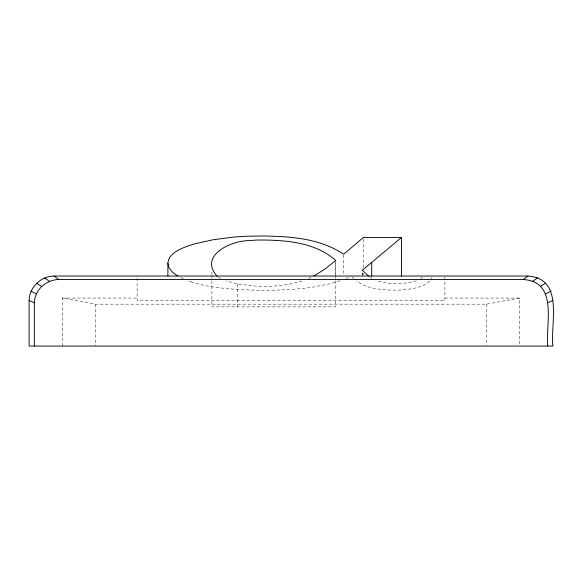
<?xml version="1.0" encoding="UTF-8"?>
<svg xmlns="http://www.w3.org/2000/svg" width="582" height="582" viewBox="0 0 582 582"><rect width="100%" height="100%" fill="white"/><g stroke="black" fill="none" stroke-linecap="round" stroke-linejoin="round"><path stroke-width="0.44" stroke-dasharray="2.91 2.18" d="M335.712 275.919L335.712 263.013M362.31 275.308L362.31 273.154M432.099 277.33L431.277 278.763M422.627 277.163L420.815 278.705M429.516 281.026C423.078 287.501 413.387 288.548 404.774 289.676A27.383 6.46 0 0 1 397.906 290.105L390.66 290.112A28.467 6.715 0 0 1 385.699 289.865C375.55 289.065 364.827 287.399 356.65 280.808M311.101 277.338L308.264 278.632M348.254 277.432L346.043 278.4M339.91 280.8L328.139 284.212L312.985 287.115A79.996 18.879 0 0 1 302.247 288.49C273.373 291.247 244.149 290.804 215.362 287.312A73.558 17.358 0 0 1 202.696 285.056L191.74 282.037M302.007 281.041L288.861 284.351L274.566 286.082A35.618 8.403 0 0 1 267.56 286.359L265.101 286.373A40.223 9.494 0 0 1 255.782 286.118L239.115 284.256L225.925 280.888M416.37 280.851L409.532 282.503L402.213 283.39A20.719 4.889 0 0 1 397.484 283.587A22.902 5.405 0 0 1 392.843 283.536L391.235 283.463A20.967 4.947 0 0 1 386.783 283.099L376.299 280.859M62.274 346.057L62.274 298.064L95.594 304.168L486.407 304.168L519.726 298.064L519.726 346.057M62.274 298.064L137.105 298.064M444.895 298.064L519.726 298.064M220.753 278.603L218.337 277.134M372.087 278.713L369.876 277.09M353.856 278.502L352.197 276.93M486.407 304.168L486.407 345.17M444.895 276.901L444.895 300.748L137.105 300.748L137.105 276.021M363.452 239.238L363.452 267.946M363.452 273.329L363.452 275.126M362.31 272.747L362.31 275.206M343.736 255.112L343.736 275.111M335.712 260.438L335.712 274.726M335.712 275.621L335.712 306.874L211.913 306.874L211.913 279.222M237.594 283.98L237.594 306.874M211.913 272.085L211.913 274.762M211.913 275.65L211.913 278.327M95.594 304.168L95.594 346.057M191.754 282.03A134.413 31.719 0 0 1 188.699 280.939M183.243 278.705A134.413 31.719 0 0 1 180.078 277.185"/><path stroke-width="0.87" d="M167.9 276.021L167.9 263.384C168.358 254.218 178.259 249.853 185.607 246.855A104.876 24.75 0 0 1 195.865 243.567L213.252 239.726L233.36 237.121A77.231 18.224 0 0 1 246.841 236.241L264.665 235.957L280.109 236.488A68.218 16.1 0 0 1 294.397 237.776C311.741 239.689 329.056 244.52 343.736 254.203L363.452 237.441L401.507 237.441L401.507 276.021M29.1 300.508C29.391 287.188 40.82 276.261 54.046 276.021L527.954 276.021C564.373 278.509 550.281 322.843 552.9 346.057L29.1 346.057L29.1 300.508L34.338 302.786L34.338 346.057M34.338 302.786C34.673 289.851 46.094 279.724 58.782 279.527L523.269 279.527C558.429 281.557 545.516 323.49 547.713 346.057M368.552 276.021L362.31 270.288L401.507 237.441M523.269 279.527L527.954 276.021M532.625 281.295L537.499 277.883M540.554 286.337L545.596 283.194M545.851 293.888L551.001 291.138M313.742 276.021L325.054 269.059L335.712 260.438C314.738 241.814 284.605 239.951 257.877 240.017A35.095 8.279 0 0 0 249.38 240.635C231.505 240.344 198.542 255.382 217.057 276.166M547.713 302.786L552.9 300.508M30.999 291.138L36.2 293.888M36.404 283.194L41.497 286.337M44.501 277.883L49.426 281.295M54.046 276.021L58.782 279.527M167.9 263.384L168.853 267.487L171.777 271.452A132.732 31.319 0 0 0 177.961 276.021M371.709 262.773L371.709 276.021"/></g></svg>
